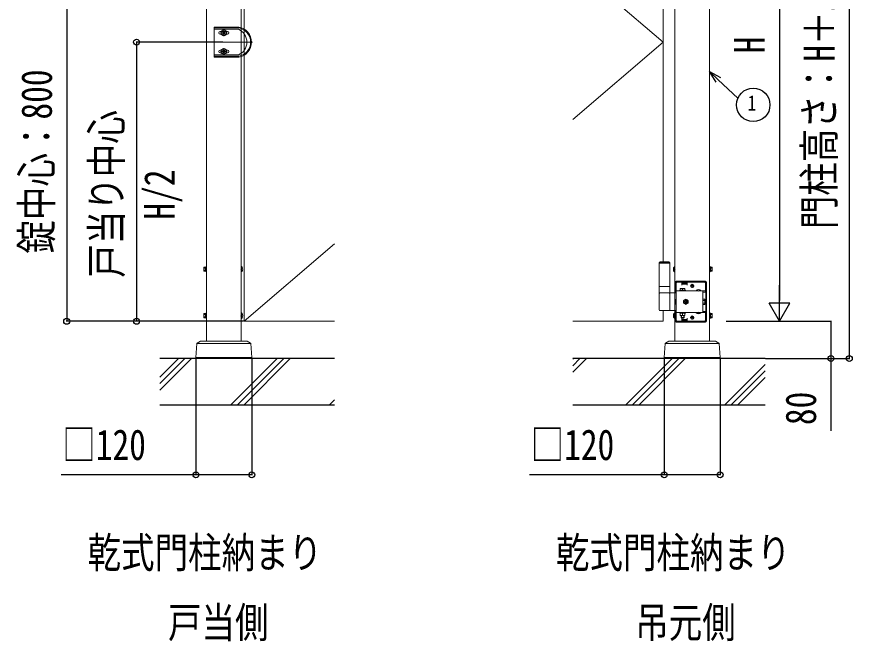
# Model space of a CAD drawing. Units: millimetres, scale not verified. Extents: x -6308 to 6308, y -4455 to 4455.
# Drawn here: x -2530 to -735, y -76 to 1266 of the extents above; entities that cross this region are included whole.
import ezdxf
from ezdxf.enums import TextEntityAlignment as Align

# ---------------------------------------------------------------- set-up
doc = ezdxf.new("R2010")
doc.units = ezdxf.units.MM
doc.header["$LTSCALE"] = 20
for name, color, linetype in [('0-2_USER1', 3, 'Continuous'), ('0-6_YKK_D', 6, 'Continuous'), ('0-8_YSS_K', 3, 'Continuous')]:
    doc.layers.add(name, color=color, linetype=linetype)
doc.layers.add('0-5_YKK_A1', color=4, linetype='Continuous', lineweight=18)
doc.styles.add('ＭＳ ゴシック', font='')
doc.styles.get('ＭＳ ゴシック').set_extended_font_data('MS Gothic')

msp = doc.modelspace()

# ---------------------------------------------------------------- linework, layer by layer
at = {"layer": '0-5_YKK_A1'}
for p, q in [((-2122.47, 569), (-2122.47, 1828)), ((-2047.47, 569), (-2047.47, 1828)), ((-1116.47, 569), (-1116.47, 1828)), ((-1041.47, 569), (-1041.47, 1828)), ((-1141.47, 739.5), (-1141.47, 1634.5)), ((-1335.47, 1377.79), (-1141.47, 1211.5)), ((-2105.47, 1244), (-2105.47, 1179)), ((-2052.75, 1244), (-2105.47, 1244)), ((-2052.93, 1242), (-2105.47, 1242)), ((-2105.47, 1239), (-2053.48, 1239)), ((-2084.97, 1238.4), (-2084.97, 1224.6)), ((-2091.87, 1231.5), (-2078.07, 1231.5)), ((-2084.48, 1230.03), (-2084.48, 1229.05)), ((-2077.22, 1234.25), (-2079.75, 1234.25)), ((-2077.22, 1228.75), (-2079.75, 1228.75)), ((-2023.07, 1211.5), (-2107.97, 1211.5)), ((-1335.47, 1045.21), (-1141.47, 1211.5)), ((-2092.72, 1194.25), (-2090.19, 1194.25)), ((-2092.72, 1188.75), (-2090.19, 1188.75)), ((-2091.87, 1191.5), (-2078.07, 1191.5)), ((-2090.19, 1194.25), (-2079.75, 1194.25)), ((-2090.19, 1188.75), (-2079.75, 1188.75)), ((-2084.97, 1184.6), (-2084.97, 1198.4)), ((-2084.48, 1192.97), (-2084.48, 1193.95)), ((-2077.22, 1194.25), (-2079.75, 1194.25)), ((-2077.22, 1188.75), (-2079.75, 1188.75)), ((-2105.47, 1184), (-2053.48, 1184)), ((-2105.47, 1181), (-2052.93, 1181)), ((-2052.75, 1179), (-2105.47, 1179)), ((-2041.47, 611.5), (-1847.47, 777.79)), ((-1147.97, 739.5), (-1149.97, 737.5)), ((-1126.97, 737.5), (-1149.97, 737.5)), ((-1126.97, 736.5), (-1149.97, 736.5)), ((-1128.97, 739.5), (-1147.97, 739.5)), ((-1128.97, 739.5), (-1126.97, 737.5)), ((-2128.07, 727.5), (-2127.71, 728.12)), ((-2128.07, 727.5), (-2128.07, 719.5)), ((-2128.07, 719.5), (-2127.71, 718.88)), ((-2124.57, 725.81), (-2127.71, 725.81)), ((-2124.57, 721.19), (-2127.71, 721.19)), ((-2124.57, 718.88), (-2127.71, 718.88)), ((-2124.57, 726.05), (-2123.27, 726.05)), ((-2124.57, 720.95), (-2123.27, 720.95)), ((-2122.47, 726.25), (-2123.27, 726.25)), ((-2122.47, 720.75), (-2123.27, 720.75)), ((-2046.96, 729.4), (-2047.47, 729.4)), ((-2047.47, 729.4), (-2047.47, 717.6)), ((-1116.98, 729.4), (-1116.47, 729.4)), ((-1116.47, 729.4), (-1116.47, 717.6)), ((-1041.47, 726.25), (-1040.67, 726.25)), ((-1041.47, 720.75), (-1040.67, 720.75)), ((-1039.37, 726.05), (-1040.67, 726.05)), ((-1039.37, 720.95), (-1040.67, 720.95)), ((-1039.37, 725.81), (-1036.23, 725.81)), ((-1039.37, 721.19), (-1036.23, 721.19)), ((-1039.37, 718.88), (-1036.23, 718.88)), ((-1035.87, 727.5), (-1036.23, 728.12)), ((-1035.87, 719.5), (-1036.23, 718.88)), ((-1035.87, 727.5), (-1035.87, 719.5)), ((-1126.97, 686.5), (-1149.97, 686.5)), ((-1115.47, 672.5), (-1115.47, 695.5)), ((-1113.97, 672.5), (-1113.97, 695.5)), ((-1050.47, 697.5), (-1113.47, 697.5)), ((-1050.47, 696), (-1113.47, 696)), ((-1113.47, 614.5), (-1113.47, 692.5)), ((-1112.97, 696), (-1112.97, 697.5)), ((-1110.47, 695.5), (-1101.47, 695.5)), ((-1104.97, 696), (-1104.97, 697.5)), ((-1104.47, 682.3), (-1094.47, 682.3)), ((-1104.47, 678.3), (-1104.47, 682.3)), ((-1101.47, 689), (-1101.47, 695.5)), ((-1101.47, 694.5), (-1089.47, 694.5)), ((-1101.47, 691.5), (-1089.47, 691.5)), ((-1100.47, 693), (-1100.47, 696)), ((-1090.47, 693), (-1100.47, 693)), ((-1094.47, 682.3), (-1094.47, 678.3)), ((-1090.47, 693), (-1090.47, 696)), ((-1089.47, 689), (-1089.47, 695.5)), ((-1089.47, 695.5), (-1053.47, 695.5)), ((-1074.97, 687.5), (-1082.97, 687.5)), ((-1082.22, 687.25), (-1082.22, 687.75)), ((-1078.97, 683.5), (-1078.97, 691.5)), ((-1075.72, 687.25), (-1075.72, 687.75)), ((-1050.47, 692.5), (-1050.47, 674.2)), ((-1049.97, 611.5), (-1049.97, 695.5)), ((-1048.47, 611.5), (-1048.47, 695.5)), ((-1149.97, 672.5), (-1116.47, 672.5)), ((-1149.97, 636), (-1149.97, 671)), ((-1126.97, 636), (-1126.97, 671)), ((-1116.47, 672.5), (-1113.47, 672.5)), ((-1113.97, 674.2), (-1115.47, 674.2)), ((-1050.47, 676.7), (-1113.47, 676.7)), ((-1105.72, 678.3), (-1093.22, 678.3)), ((-1105.72, 676.7), (-1105.72, 678.3)), ((-1093.22, 676.7), (-1105.72, 676.7)), ((-1094.47, 678.3), (-1104.47, 678.3)), ((-1099.47, 678.3), (-1099.47, 681.87)), ((-1093.22, 678.3), (-1093.22, 676.7)), ((-1070.22, 677.21), (-1060.72, 677.21)), ((-1070.22, 677.21), (-1070.22, 676.7)), ((-1070.22, 676.7), (-1060.72, 676.7)), ((-1067.82, 679.2), (-1066.62, 676.73)), ((-1066.62, 676.73), (-1065.47, 676.12)), ((-1064.33, 676.73), (-1065.47, 676.12)), ((-1063.12, 679.2), (-1064.33, 676.73)), ((-1060.72, 677.21), (-1060.72, 676.7)), ((-1056.47, 674.2), (-1056.47, 676.7)), ((-1056.47, 674.2), (-1050.47, 674.2)), ((-1056.47, 674.2), (-1056.47, 632.8)), ((-1092.47, 659.27), (-1097.47, 656.39)), ((-1097.47, 656.39), (-1097.47, 650.61)), ((-1097.47, 650.61), (-1092.47, 647.73)), ((-1095.62, 652.9), (-1094.38, 652.9)), ((-1093.07, 656.65), (-1093.07, 655.41)), ((-1091.87, 656.65), (-1093.07, 656.65)), ((-1093.07, 651.59), (-1093.07, 650.35)), ((-1087.47, 656.39), (-1092.47, 659.27)), ((-1092.47, 647.73), (-1087.47, 650.61)), ((-1091.87, 655.41), (-1091.87, 656.65)), ((-1089.32, 654.1), (-1090.56, 654.1)), ((-1090.56, 652.9), (-1089.32, 652.9)), ((-1089.32, 652.9), (-1089.32, 654.1)), ((-1087.47, 650.61), (-1087.47, 656.39)), ((-1056.17, 657.4), (-1056.47, 657.4)), ((-1056.17, 649.6), (-1056.47, 649.6)), ((-1056.17, 659.27), (-1052.62, 659.27)), ((-1056.17, 647.73), (-1056.17, 659.27)), ((-1056.17, 649.6), (-1056.17, 657.4)), ((-1056.17, 656.39), (-1052.62, 656.39)), ((-1056.17, 650.61), (-1052.62, 650.61)), ((-1056.17, 647.73), (-1052.62, 647.73)), ((-1052.17, 658.5), (-1052.62, 659.27)), ((-1052.17, 648.5), (-1052.62, 647.73)), ((-1052.17, 658.5), (-1052.17, 648.5)), ((-2046.96, 629.4), (-2047.47, 629.4)), ((-2047.47, 629.4), (-2047.47, 617.6)), ((-1116.47, 634.5), (-1148.47, 634.5)), ((-1116.98, 629.4), (-1116.47, 629.4)), ((-1113.47, 634.5), (-1116.47, 634.5)), ((-1116.47, 629.4), (-1116.47, 617.6)), ((-1115.47, 611.5), (-1115.47, 634.5)), ((-1113.97, 632.8), (-1115.47, 632.8)), ((-1113.97, 611.5), (-1113.97, 634.5)), ((-1050.47, 630.3), (-1113.47, 630.3)), ((-1093.22, 630.3), (-1105.72, 630.3)), ((-1105.72, 630.3), (-1105.72, 628.7)), ((-1105.72, 628.7), (-1093.22, 628.7)), ((-1104.47, 628.7), (-1104.47, 623.7)), ((-1094.47, 628.7), (-1104.47, 628.7)), ((-1102.67, 630.3), (-1102.67, 628.7)), ((-1099.47, 628.7), (-1099.47, 624.13)), ((-1096.27, 630.3), (-1096.27, 628.7)), ((-1094.47, 623.7), (-1094.47, 628.7)), ((-1093.22, 628.7), (-1093.22, 630.3)), ((-1070.22, 630.3), (-1060.72, 630.3)), ((-1070.22, 629.79), (-1070.22, 630.3)), ((-1070.22, 629.79), (-1060.72, 629.79)), ((-1067.82, 627.8), (-1066.62, 630.27)), ((-1066.62, 630.27), (-1065.47, 630.88)), ((-1064.33, 630.27), (-1065.47, 630.88)), ((-1063.12, 627.8), (-1064.33, 630.27)), ((-1060.72, 629.79), (-1060.72, 630.3)), ((-1056.47, 632.8), (-1056.47, 630.3)), ((-1056.47, 632.8), (-1050.47, 632.8)), ((-1050.47, 632.8), (-1050.47, 614.5)), ((-2128.07, 627.5), (-2127.71, 628.12)), ((-2128.07, 627.5), (-2128.07, 619.5)), ((-2128.07, 619.5), (-2127.71, 618.88)), ((-2124.57, 625.81), (-2127.71, 625.81)), ((-2124.57, 621.19), (-2127.71, 621.19)), ((-2124.57, 618.88), (-2127.71, 618.88)), ((-2124.57, 626.05), (-2123.27, 626.05)), ((-2124.57, 620.95), (-2123.27, 620.95)), ((-2122.47, 626.25), (-2123.27, 626.25)), ((-2122.47, 620.75), (-2123.27, 620.75)), ((-1050.47, 611), (-1113.47, 611)), ((-1112.97, 609.5), (-1112.97, 611)), ((-1101.47, 611.5), (-1110.47, 611.5)), ((-1104.97, 609.5), (-1104.97, 611)), ((-1104.47, 623.7), (-1094.47, 623.7)), ((-1102.47, 623.7), (-1102.47, 619.3)), ((-1102.47, 619.3), (-1096.47, 619.3)), ((-1102.47, 619.3), (-1101.47, 618.3)), ((-1101.93, 623.7), (-1101.93, 618.76)), ((-1101.47, 618.3), (-1097.47, 618.3)), ((-1101.47, 618), (-1101.47, 611.5)), ((-1101.47, 615.5), (-1089.47, 615.5)), ((-1101.47, 612.5), (-1089.47, 612.5)), ((-1100.47, 614), (-1100.47, 611)), ((-1090.47, 614), (-1100.47, 614)), ((-1096.47, 619.3), (-1097.47, 618.3)), ((-1097.01, 623.7), (-1097.01, 618.76)), ((-1096.47, 623.7), (-1096.47, 619.3)), ((-1090.47, 614), (-1090.47, 611)), ((-1089.47, 618), (-1089.47, 611.5)), ((-1053.47, 611.5), (-1089.47, 611.5)), ((-1074.97, 619.5), (-1082.97, 619.5)), ((-1082.22, 619.75), (-1082.22, 619.25)), ((-1078.97, 623.5), (-1078.97, 615.5)), ((-1075.72, 619.75), (-1075.72, 619.25)), ((-1041.47, 626.25), (-1040.67, 626.25)), ((-1041.47, 620.75), (-1040.67, 620.75)), ((-1039.37, 626.05), (-1040.67, 626.05)), ((-1039.37, 620.95), (-1040.67, 620.95)), ((-1039.37, 625.81), (-1036.23, 625.81)), ((-1039.37, 621.19), (-1036.23, 621.19)), ((-1039.37, 618.88), (-1036.23, 618.88)), ((-1035.87, 627.5), (-1036.23, 628.12)), ((-1035.87, 619.5), (-1036.23, 618.88)), ((-1035.87, 627.5), (-1035.87, 619.5)), ((-1050.47, 609.5), (-1113.47, 609.5)), ((-2142.91, 563.5), (-2144.97, 534)), ((-2135.22, 568.85), (-2142.44, 564.27)), ((-2141.73, 564), (-2028.21, 564)), ((-2035.26, 569), (-2134.68, 569)), ((-2027.5, 564.27), (-2034.73, 568.85)), ((-2024.97, 534), (-2027.03, 563.5)), ((-1138.97, 534), (-1136.91, 563.5)), ((-1136.44, 564.27), (-1129.22, 568.85)), ((-1022.21, 564), (-1135.73, 564)), ((-1128.68, 569), (-1029.26, 569)), ((-1028.73, 568.85), (-1021.5, 564.27)), ((-1021.03, 563.5), (-1018.97, 534)), ((-2144.97, 534), (-2024.97, 534)), ((-2134.97, 531.5), (-2134.97, 534)), ((-2034.97, 531.5), (-2034.97, 534)), ((-1018.97, 534), (-1138.97, 534)), ((-1128.97, 531.5), (-1128.97, 534)), ((-1028.97, 531.5), (-1028.97, 534))]:
    msp.add_line(p, q, dxfattribs=at)
for points in [[(-1847.47, 1811.5), (-2041.47, 1811.5), (-2041.47, 611.5), (-1847.47, 611.5)], [(-2092.72, 1234.25), (-2090.19, 1234.25), (-2079.75, 1234.25)], [(-2092.72, 1228.75), (-2090.19, 1228.75), (-2079.75, 1228.75)], [(-2086.44, 1231.01), (-2087.42, 1231.01), (-2087.42, 1231.99), (-2086.44, 1231.99)], [(-2085.46, 1232.97), (-2085.46, 1233.95), (-2084.48, 1233.95), (-2084.48, 1232.97)], [(-2084.48, 1229.05), (-2085.46, 1229.05), (-2085.46, 1230.03)], [(-2083.5, 1231.99), (-2082.52, 1231.99), (-2082.52, 1231.01), (-2083.5, 1231.01)], [(-2086.44, 1191.99), (-2087.42, 1191.99), (-2087.42, 1191.01), (-2086.44, 1191.01)], [(-2084.48, 1193.95), (-2085.46, 1193.95), (-2085.46, 1192.97)], [(-2085.46, 1190.03), (-2085.46, 1189.05), (-2084.48, 1189.05), (-2084.48, 1190.03)], [(-2083.5, 1191.01), (-2082.52, 1191.01), (-2082.52, 1191.99), (-2083.5, 1191.99)], [(-1149.97, 672.5), (-1149.97, 686.5), (-1149.97, 737.5)], [(-1126.97, 672.5), (-1126.97, 686.5), (-1126.97, 737.5)], [(-2124.57, 718.88), (-2124.57, 728.12), (-2127.71, 728.12)], [(-2044.86, 726), (-2047.64, 724.65), (-2048.25, 723.5)], [(-2044.86, 721), (-2047.64, 722.36), (-2048.25, 723.5)], [(-2046.96, 729.4), (-2046.96, 717.6), (-2047.47, 717.6)], [(-1119.08, 726), (-1116.3, 724.65), (-1115.69, 723.5)], [(-1119.08, 721), (-1116.3, 722.36), (-1115.69, 723.5)], [(-1116.98, 729.4), (-1116.98, 717.6), (-1116.47, 717.6)], [(-1039.37, 718.88), (-1039.37, 728.12), (-1036.23, 728.12)], [(-1113.47, 648.4), (-1115.47, 648.4), (-1115.47, 658.6), (-1113.47, 658.6)], [(-1094.38, 654.1), (-1095.62, 654.1), (-1095.62, 652.9)], [(-1093.07, 650.35), (-1091.87, 650.35), (-1091.87, 651.59)], [(-2046.96, 629.4), (-2046.96, 617.6), (-2047.47, 617.6)], [(-1335.47, 611.5), (-1141.47, 611.5), (-1141.47, 634.5)], [(-1116.98, 629.4), (-1116.98, 617.6), (-1116.47, 617.6)], [(-2124.57, 618.88), (-2124.57, 628.12), (-2127.71, 628.12)], [(-2044.86, 626), (-2047.64, 624.65), (-2048.25, 623.5)], [(-2044.86, 621), (-2047.64, 622.36), (-2048.25, 623.5)], [(-1119.08, 626), (-1116.3, 624.65), (-1115.69, 623.5)], [(-1119.08, 621), (-1116.3, 622.36), (-1115.69, 623.5)], [(-1039.37, 618.88), (-1039.37, 628.12), (-1036.23, 628.12)]]:
    msp.add_lwpolyline(points, dxfattribs=at)
for points in [[(-2124.57, 718.9), (-2124.57, 728.1), (-2123.27, 728.1), (-2123.27, 718.9)], [(-2122.47, 729.5), (-2123.27, 729.5), (-2123.27, 717.5), (-2122.47, 717.5)], [(-1041.47, 729.5), (-1040.67, 729.5), (-1040.67, 717.5), (-1041.47, 717.5)], [(-1039.37, 718.9), (-1039.37, 728.1), (-1040.67, 728.1), (-1040.67, 718.9)], [(-2122.47, 629.5), (-2123.27, 629.5), (-2123.27, 617.5), (-2122.47, 617.5)], [(-1041.47, 629.5), (-1040.67, 629.5), (-1040.67, 617.5), (-1041.47, 617.5)], [(-2124.57, 618.9), (-2124.57, 628.1), (-2123.27, 628.1), (-2123.27, 618.9)], [(-1039.37, 618.9), (-1039.37, 628.1), (-1040.67, 628.1), (-1040.67, 618.9)]]:
    msp.add_lwpolyline(points, close=True, dxfattribs=at)
for centre in [(-2084.97, 1231.5), (-2084.97, 1191.5)]:
    msp.add_circle(centre, 5.9, dxfattribs=at)
for centre, radius, start, end in [((-2065.47, 1211.5), 30, 293.55646, 66.44354), ((-2058.47, 1211.5), 31, 280.30451, 79.69549), ((-2058.47, 1211.5), 33, 279.98655, 80.01345), ((-2092.72, 1231.5), 2.75, 90, 180), ((-2092.72, 1231.5), 2.75, 180, 270), ((-2086.44, 1232.97), 0.98, 270, 0), ((-2086.44, 1230.03), 0.98, 0, 90), ((-2083.5, 1232.97), 0.98, 180, 270), ((-2083.5, 1230.03), 0.98, 90, 180), ((-2077.22, 1231.5), 2.75, 0, 90), ((-2077.22, 1231.5), 2.75, 270, 0), ((-2092.72, 1191.5), 2.75, 90, 180), ((-2092.72, 1191.5), 2.75, 180, 270), ((-2086.44, 1192.97), 0.98, 270, 0), ((-2086.44, 1190.03), 0.98, 0, 90), ((-2083.5, 1192.97), 0.98, 180, 270), ((-2083.5, 1190.03), 0.98, 90, 180), ((-2077.22, 1191.5), 2.75, 0, 90), ((-2077.22, 1191.5), 2.75, 270, 0), ((-2126.03, 726.96), 2.04, 145.61575, 214.38425), ((-2126.03, 720.04), 2.04, 145.61575, 214.38425), ((-2120.43, 723.5), 7.64, 162.41205, 197.58795), ((-2052.7, 723.5), 8.23, 314.2189, 45.7811), ((-1111.24, 723.5), 8.23, 134.2189, 225.7811), ((-1037.91, 726.96), 2.04, 325.61575, 34.38425), ((-1043.51, 723.5), 7.64, 342.41205, 17.58795), ((-1037.91, 720.04), 2.04, 325.61575, 34.38425), ((-1113.47, 695.5), 2, 90, 180), ((-1113.47, 695.5), 0.5, 90, 180), ((-1110.47, 692.5), 3, 90, 180), ((-1101.97, 674.87), 7.43, 70.34714, 109.65286), ((-1096.97, 674.87), 7.43, 70.34714, 109.65286), ((-1078.97, 687.75), 3.25, 0, 180), ((-1078.97, 687.25), 3.25, 180, 0), ((-1053.47, 692.5), 3, 0, 90), ((-1050.47, 695.5), 2, 0, 90), ((-1050.47, 695.5), 0.5, 0, 90), ((-1148.47, 671), 1.5, 90, 180), ((-1128.47, 671), 1.5, 0, 90), ((-1065.47, 673.93), 5.77, 34.65097, 145.34903), ((-1092.47, 653.5), 5, 76.88299, 190.15922), ((-1092.47, 653.5), 5, 190.15922, 76.88299), ((-1092.47, 653.5), 4.3, 83.27178, 183.77043), ((-1092.47, 653.5), 4.3, 183.77043, 83.27178), ((-1094.38, 655.41), 1.31, 270, 0), ((-1094.38, 651.59), 1.31, 0, 90), ((-1090.56, 655.41), 1.31, 180, 270), ((-1090.56, 651.59), 1.31, 90, 180), ((-1054.73, 657.83), 2.56, 325.61575, 34.38425), ((-1054.73, 649.17), 2.56, 325.61575, 34.38425), ((-1061.72, 653.5), 9.55, 342.41205, 17.58795), ((-2052.7, 623.5), 8.23, 314.2189, 45.7811), ((-1148.47, 636), 1.5, 180, 270), ((-1128.47, 636), 1.5, 270, 0), ((-1111.24, 623.5), 8.23, 134.2189, 225.7811), ((-1065.47, 633.07), 5.77, 214.65097, 325.34903), ((-2126.03, 626.96), 2.04, 145.61575, 214.38425), ((-2126.03, 620.04), 2.04, 145.61575, 214.38425), ((-2120.43, 623.5), 7.64, 162.41205, 197.58795), ((-1113.47, 611.5), 2, 180, 270), ((-1113.47, 611.5), 0.5, 180, 270), ((-1110.47, 614.5), 3, 180, 270), ((-1101.97, 631.13), 7.43, 250.34714, 289.65286), ((-1096.97, 631.13), 7.43, 250.34714, 289.65286), ((-1078.97, 619.75), 3.25, 0, 180), ((-1078.97, 619.25), 3.25, 180, 0), ((-1053.47, 614.5), 3, 270, 0), ((-1050.47, 611.5), 0.5, 270, 0), ((-1050.47, 611.5), 2, 270, 0), ((-1037.91, 626.96), 2.04, 325.61575, 34.38425), ((-1043.51, 623.5), 7.64, 342.41205, 17.58795), ((-1037.91, 620.04), 2.04, 325.61575, 34.38425), ((-2141.91, 563.43), 1, 122.32299, 176), ((-2134.68, 568), 1, 90, 122.32299), ((-2035.26, 568), 1, 57.67701, 90), ((-2028.03, 563.43), 1, 4, 57.67701), ((-1135.91, 563.43), 1, 122.32299, 176), ((-1128.68, 568), 1, 90, 122.32299), ((-1029.26, 568), 1, 57.67701, 90), ((-1022.03, 563.43), 1, 4, 57.67701)]:
    msp.add_arc(centre, radius, start, end, dxfattribs=at)
at = {"layer": '0-6_YKK_D'}
for p, q in [((-741.47, 1831.5), (-741.47, 531.5)), ((-891.47, 1766.5), (-891.47, 656.5)), ((-2422.47, 1411.5), (-2422.47, 611.5)), ((-2087.47, 1211.5), (-2273.47, 1211.5)), ((-2272.47, 1211.5), (-2272.47, 611.5)), ((-891.47, 611.5), (-891.47, 689.44)), ((-891.47, 611.5), (-913.97, 650.47)), ((-868.97, 650.47), (-913.97, 650.47)), ((-891.47, 611.5), (-868.97, 650.47)), ((-2042.47, 611.5), (-2423.47, 611.5)), ((-2042.47, 611.5), (-2273.47, 611.5)), ((-1005.8, 611.5), (-890.47, 611.5)), ((-1005.8, 611.5), (-780.09, 611.5)), ((-2144.97, 533), (-2144.97, 280.5)), ((-2024.97, 533), (-2024.97, 280.5)), ((-1138.97, 533), (-1138.97, 280.5)), ((-1018.97, 533), (-1018.97, 280.5)), ((-921.47, 531.5), (-780.09, 531.5)), ((-830.09, 531.5), (-740.47, 531.5))]:
    msp.add_line(p, q, dxfattribs=at)
for points in [[(-1027.54, 1125.74), (-1041.47, 1148.16), (-1018.19, 1135.71)], [(-1041.47, 1148.16), (-1022.87, 1130.72), (-980.75, 1091.24)], [(-781.09, 611.5), (-781.09, 531.5), (-781.09, 376.4)], [(-2024.97, 281.5), (-2144.97, 281.5), (-2434.47, 281.5)], [(-1018.97, 281.5), (-1138.97, 281.5), (-1428.47, 281.5)]]:
    msp.add_lwpolyline(points, dxfattribs=at)
for centre, radius in [((-2272.47, 1211.5), 6.38), ((-947.85, 1076.63), 36), ((-2422.47, 611.5), 6.38), ((-2272.47, 611.5), 6.38), ((-781.09, 531.5), 6.38), ((-741.47, 531.5), 6.38), ((-2144.97, 281.5), 6.38), ((-2024.97, 281.5), 6.38), ((-1138.97, 281.5), 6.38), ((-1018.97, 281.5), 6.38)]:
    msp.add_circle(centre, radius, dxfattribs=at)
at = {"layer": '0-8_YSS_K'}
for p, q in [((-1847.47, 531.5), (-2222.47, 531.5)), ((-2222.47, 491.69), (-2182.66, 531.5)), ((-2222.47, 477.55), (-2168.52, 531.5)), ((-2222.47, 463.4), (-2154.37, 531.5)), ((-2070.53, 431.5), (-1970.53, 531.5)), ((-2056.38, 431.5), (-1956.38, 531.5)), ((-2042.24, 431.5), (-1942.24, 531.5)), ((-922.47, 531.5), (-1335.47, 531.5)), ((-1335.47, 530.16), (-1334.13, 531.5)), ((-1335.47, 516.02), (-1319.99, 531.5)), ((-1335.47, 501.88), (-1305.85, 531.5)), ((-1222, 431.5), (-1122, 531.5)), ((-1207.86, 431.5), (-1107.86, 531.5)), ((-1193.71, 431.5), (-1093.71, 531.5)), ((-1009.87, 431.5), (-922.47, 518.9)), ((-995.72, 431.5), (-922.47, 504.75)), ((-981.58, 431.5), (-922.47, 490.61)), ((-1847.47, 431.5), (-2222.47, 431.5)), ((-1858.39, 431.5), (-1847.47, 442.42)), ((-922.47, 431.5), (-1335.47, 431.5))]:
    msp.add_line(p, q, dxfattribs=at)

# ---------------------------------------------------------------- texts
at = {"layer": '0-2_USER1', "style": 'ＭＳ ゴシック', "width": 0.8}
for s, p in [('乾式門柱納まり', (-2377.77, 61.5)), ('乾式門柱納まり', (-1371.77, 61.5)), ('戸当側', (-2204.97, -88.5)), ('吊元側', (-1201.37, -88.5))]:
    msp.add_text(s, height=65.98, dxfattribs=at).set_placement(p, align=Align.BOTTOM_LEFT)
at = {"layer": '0-6_YKK_D', "style": 'ＭＳ ゴシック', "width": 0.8}
for s, p in [('門柱高さ：H＋100', (-753.47, 809.5)), ('H', (-903.47, 1187.5)), ('錠中心：800', (-2434.47, 757.1)), ('戸当り中心', (-2284.47, 705.1)), ('H/2', (-2170.47, 829.9)), ('80', (-793.09, 388.4))]:
    msp.add_text(s, height=65.98, rotation=90, dxfattribs=at).set_placement(p, align=Align.BOTTOM_LEFT)
for s, height, p in [('1', 32.99, (-959.85, 1054.13)), ('□120', 65.98, (-2432.07, 293.5)), ('□120', 65.98, (-1426.07, 293.5))]:
    msp.add_text(s, height=height, dxfattribs=at).set_placement(p, align=Align.BOTTOM_LEFT)

doc.saveas('drawing.dxf')
